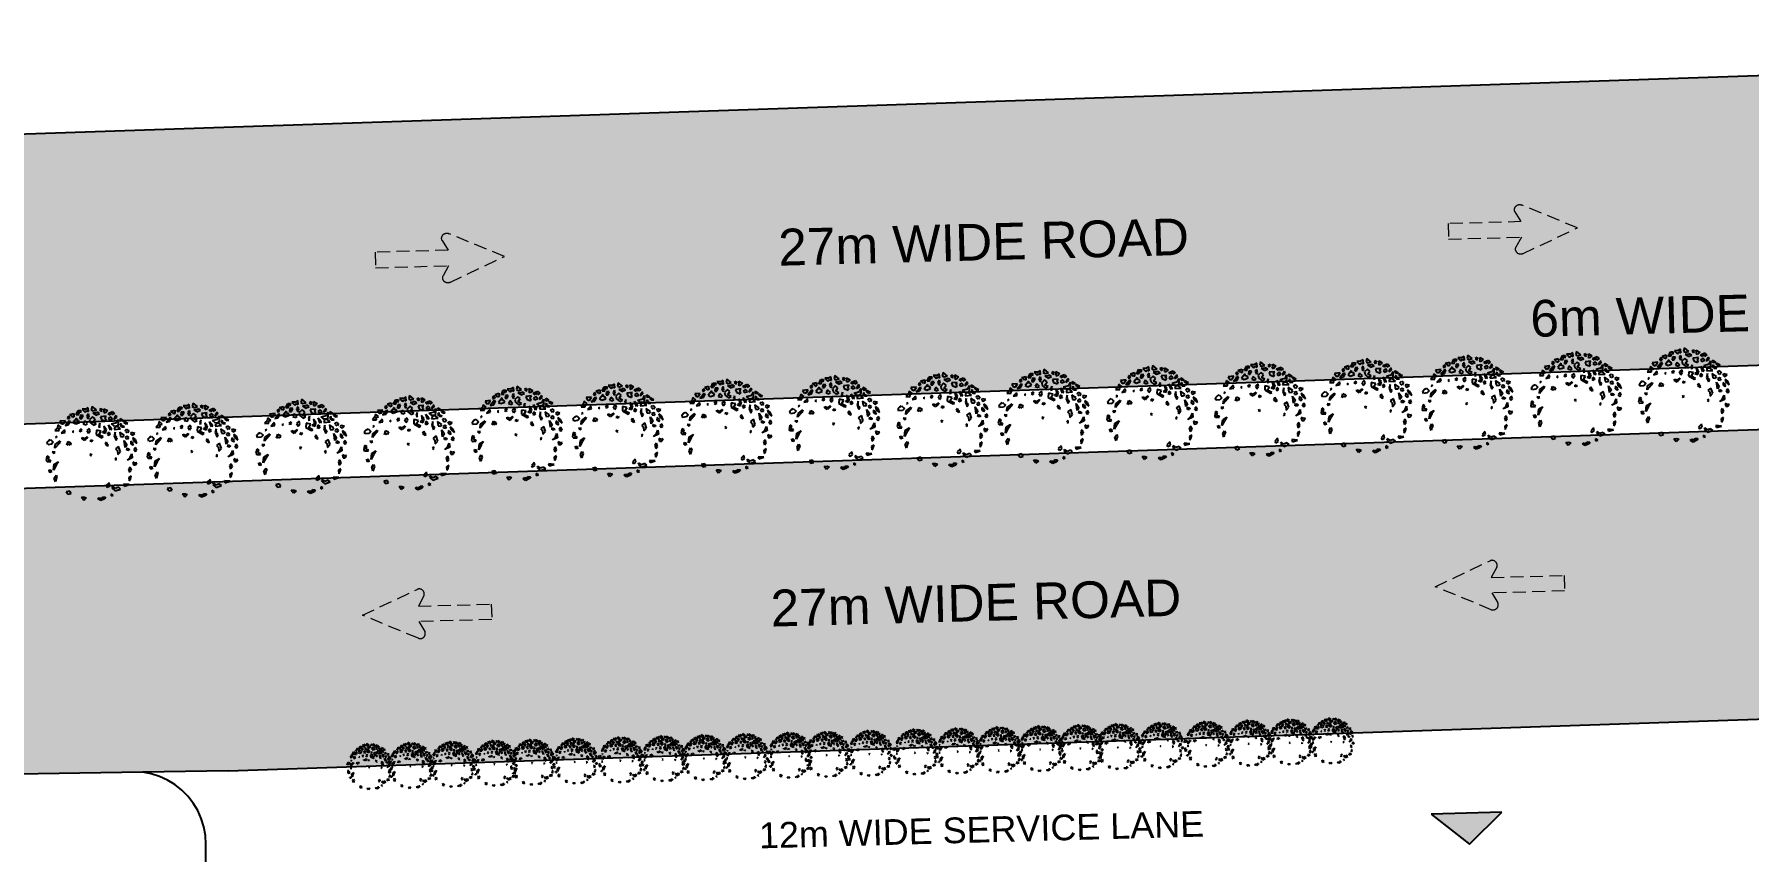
# Model space of a CAD drawing. Header units: inches. Extents: x 625 to 2719, y 1 to 1360.
# Drawn here: x 804.1 to 963.9, y 732.8 to 809.1 of the extents above; entities that cross this region are included whole.
import ezdxf

# ---------------------------------------------------------------- set-up
doc = ezdxf.new("R2010")
doc.units = ezdxf.units.IN
doc.header["$MEASUREMENT"] = 0
doc.linetypes.add('HIDDEN2', pattern=[0.1875, 0.125, -0.0625])
doc.layers.add('CAY', color=94, linetype='Continuous')
doc.layers.add('DIENHOA', color=3, linetype='Continuous')
doc.layers.add('Transito', color=50, linetype='HIDDEN2', lineweight=15)
doc.styles.get("Standard").update_dxf_attribs({"font": 'arial.ttf'})

# ---------------------------------------------------------------- blocks, each defined once
blk = doc.blocks.new('Cay01-mb')
at = {"layer": 'DIENHOA'}
for p, q in [((-789, 1112), (-964, 1099)), ((-964, 1099), (-910, 1006)), ((-846, 1025), (-789, 1112)), ((-706, 1088), (-739, 1025)), ((-705, 1242), (-724, 1177)), ((-724, 1177), (-663, 1176)), ((-640, 1093), (-706, 1088)), ((-649, 1221), (-705, 1242)), ((-693, 979), (-640, 1093)), ((-663, 1176), (-649, 1221)), ((-645, 1301), (-522, 1333)), ((-578, 1246), (-645, 1301)), ((-567, 1211), (-578, 1246)), ((-522, 1226), (-567, 1211)), ((-430, 1181), (-547, 1048)), ((-522, 1333), (-522, 1226)), ((-449, 1284), (-386, 1423)), ((-369, 1287), (-449, 1284)), ((-427, 1107), (-430, 1181)), ((-375, 1114), (-427, 1107)), ((-386, 1423), (-298, 1419)), ((-366, 1367), (-386, 1316)), ((-386, 1316), (-369, 1287)), ((-347, 1050), (-375, 1114)), ((-322, 1335), (-366, 1367)), ((-319, 1261), (-334, 1169)), ((-334, 1169), (-274, 1168)), ((-298, 1419), (-322, 1335)), ((-231, 1257), (-319, 1261)), ((-274, 1168), (-231, 1257)), ((-140, 1458), (-258, 1458)), ((-258, 1458), (-165, 1361)), ((-182, 1091), (-232, 1004)), ((-97, 1004), (-182, 1091)), ((-165, 1361), (-123, 1415)), ((-64, 1501), (-140, 1458)), ((-123, 1415), (-55, 1382)), ((-64, 1307), (-114, 1242)), ((-114, 1242), (-81, 1155)), ((-81, 1155), (-47, 1199)), ((-55, 1382), (-64, 1501)), ((-47, 1199), (-64, 1307)), ((63, 1209), (-30, 1123)), ((-30, 1123), (-13, 1037)), ((57, 1540), (29, 1436)), ((29, 1436), (88, 1404)), ((189, 1426), (57, 1540)), ((139, 1145), (63, 1209)), ((164, 1328), (71, 1328)), ((71, 1328), (164, 1263)), ((71, 1047), (139, 1145)), ((88, 1404), (189, 1426)), ((231, 1350), (164, 1328)), ((164, 1263), (282, 1307)), ((282, 1307), (231, 1350)), ((341, 1458), (282, 1426)), ((282, 1426), (324, 1382)), ((493, 1220), (316, 1209)), ((316, 1209), (341, 1123)), ((324, 1382), (366, 1404)), ((366, 1404), (341, 1458)), ((341, 1123), (459, 1069)), ((417, 1339), (434, 1371)), ((459, 1317), (417, 1339)), ((425, 1458), (535, 1393)), ((434, 1371), (425, 1458)), ((442, 1166), (493, 1220)), ((484, 1134), (442, 1166)), ((535, 1393), (459, 1317)), ((459, 1069), (484, 1134)), ((552, 1307), (695, 1361)), ((611, 1253), (552, 1307)), ((627, 1199), (552, 1145)), ((552, 1145), (594, 1101)), ((594, 1101), (686, 1134)), ((619, 1285), (611, 1253)), ((670, 1307), (619, 1285)), ((686, 1134), (627, 1199)), ((678, 1253), (670, 1307)), ((754, 1296), (678, 1253)), ((695, 1361), (754, 1296)), ((762, 1188), (728, 1112)), ((728, 1112), (821, 1166)), ((804, 1231), (762, 1188)), ((821, 1166), (804, 1231)), ((821, 1015), (872, 1112)), ((872, 1112), (846, 907)), ((939, 1134), (914, 1091)), ((914, 1091), (948, 1058)), ((1032, 1069), (939, 1134)), ((-1328, 507), (-1269, 539)), ((-1269, 539), (-1185, 453)), ((-1045, 902), (-1128, 819)), ((-1128, 819), (-994, 815)), ((-1075, 637), (-1117, 604)), ((-1117, 604), (-1084, 594)), ((-1084, 594), (-1075, 637)), ((-1022, 986), (-1045, 902)), ((-932, 908), (-1022, 986)), ((-1002, 883), (-932, 908)), ((-994, 815), (-1002, 883)), ((-822, 831), (-932, 723)), ((-932, 723), (-805, 745)), ((-910, 1006), (-846, 1025)), ((-805, 745), (-822, 831)), ((-739, 1025), (-804, 959)), ((-804, 959), (-693, 979)), ((-544, 756), (-569, 788)), ((-569, 788), (-569, 734)), ((-569, 734), (-544, 756)), ((-547, 1048), (-468, 1005)), ((-468, 1005), (-347, 1050)), ((-308, 842), (-367, 788)), ((-367, 788), (-342, 766)), ((-342, 766), (-283, 788)), ((-283, 788), (-308, 842)), ((-283, 572), (-199, 539)), ((-283, 529), (-283, 572)), ((-232, 1004), (-140, 972)), ((-199, 539), (-106, 594)), ((-140, 539), (-199, 475)), ((-140, 972), (-97, 1004)), ((-106, 594), (-140, 539)), ((-47, 853), (-123, 788)), ((-123, 788), (-81, 702)), ((-81, 702), (-22, 777)), ((-22, 777), (-47, 853)), ((-13, 1037), (88, 950)), ((172, 993), (71, 1047)), ((88, 950), (172, 993)), ((172, 788), (164, 658)), ((164, 658), (341, 550)), ((316, 756), (172, 788)), ((240, 648), (316, 756)), ((383, 572), (240, 648)), ((282, 1004), (248, 928)), ((248, 928), (273, 864)), ((273, 864), (282, 928)), ((282, 928), (282, 1004)), ((341, 550), (383, 572)), ((434, 766), (366, 723)), ((366, 723), (459, 691)), ((493, 810), (408, 907)), ((408, 907), (434, 766)), ((459, 691), (493, 810)), ((552, 723), (518, 648)), ((518, 648), (568, 626)), ((552, 950), (644, 831)), ((611, 777), (552, 950)), ((611, 669), (552, 723)), ((568, 626), (611, 669)), ((644, 831), (611, 777)), ((653, 972), (821, 1015)), ((745, 896), (653, 972)), ((754, 874), (728, 799)), ((728, 799), (931, 810)), ((762, 712), (728, 594)), ((728, 594), (779, 453)), ((846, 907), (745, 896)), ((846, 885), (754, 874)), ((762, 572), (762, 712)), ((821, 529), (762, 572)), ((931, 810), (846, 885)), ((1040, 615), (905, 712)), ((905, 712), (922, 572)), ((956, 983), (914, 918)), ((914, 918), (973, 874)), ((922, 572), (998, 561)), ((948, 1058), (1032, 1069)), ((973, 907), (956, 983)), ((1057, 874), (973, 907)), ((973, 874), (1057, 874)), ((998, 561), (1040, 615)), ((1040, 1037), (1032, 1004)), ((1032, 1004), (1091, 961)), ((1158, 972), (1040, 1037)), ((1082, 766), (1116, 799)), ((1091, 723), (1082, 766)), ((1133, 572), (1082, 550)), ((1082, 550), (1091, 507)), ((1091, 961), (1158, 972)), ((1141, 680), (1091, 723)), ((1116, 799), (1184, 756)), ((1184, 539), (1133, 572)), ((1184, 756), (1141, 680)), ((1158, 496), (1184, 539)), ((1268, 691), (1234, 648)), ((1234, 648), (1285, 604)), ((1369, 658), (1268, 691)), ((1285, 604), (1369, 658)), ((-1395, 21), (-1421, -120)), ((-1328, -12), (-1395, 21)), ((-1379, 453), (-1328, 507)), ((-1362, 377), (-1379, 453)), ((-1244, 388), (-1362, 377)), ((-1185, 453), (-1244, 388)), ((-1134, 140), (-1227, 151)), ((-1227, 151), (-1185, 107)), ((-1185, 107), (-1134, 140)), ((-1008, 410), (-1143, 259)), ((-1143, 259), (-1126, 377)), ((-1126, 377), (-974, 485)), ((-974, 485), (-1008, 410)), ((-763, 345), (-721, 464)), ((-704, 377), (-763, 345)), ((-721, 464), (-637, 421)), ((-662, 345), (-704, 377)), ((-637, 421), (-662, 345)), ((-199, 475), (-283, 529)), ((-13, 42), (-55, 21)), ((-55, 21), (-30, -1)), ((-30, -1), (4, 10)), ((-13, 485), (21, 496)), ((-13, 431), (-13, 485)), ((46, 453), (-13, 431)), ((4, 10), (-13, 42)), ((21, 496), (46, 453)), ((476, 410), (434, 345)), ((434, 345), (493, 291)), ((501, 356), (476, 410)), ((493, 291), (543, 313)), ((543, 313), (501, 356)), ((855, 259), (754, 194)), ((754, 194), (813, 129)), ((779, 453), (821, 529)), ((813, 129), (821, 10)), ((821, 10), (905, 96)), ((905, 96), (855, 259)), ((1049, 313), (1032, 442)), ((1032, 442), (1116, 313)), ((1057, 226), (1049, 313)), ((1116, 313), (1057, 226)), ((1091, 507), (1158, 496)), ((1108, 140), (1116, 205)), ((1175, 129), (1108, 140)), ((1116, 205), (1184, 172)), ((1184, 172), (1175, 129)), ((1209, -87), (1259, 21)), ((1243, 421), (1234, 334)), ((1234, 334), (1293, 291)), ((1327, 345), (1243, 421)), ((1259, 21), (1268, -109)), ((1293, 291), (1327, 345)), ((1386, 464), (1302, 529)), ((1302, 529), (1327, 431)), ((1327, 431), (1428, 345)), ((1386, 215), (1327, 161)), ((1327, 161), (1377, 96)), ((1377, 96), (1420, 129)), ((1428, 345), (1386, 464)), ((1420, 129), (1386, 215)), ((-1421, -120), (-1395, -152)), ((-1395, -152), (-1277, -152)), ((-1362, -98), (-1328, -12)), ((-1294, -120), (-1362, -98)), ((-1328, -487), (-1336, -411)), ((-1336, -411), (-1286, -422)), ((-1277, -498), (-1328, -487)), ((-1277, -152), (-1294, -120)), ((-1286, -422), (-1277, -498)), ((-1202, -422), (-1176, -238)), ((-1117, -271), (-1202, -422)), ((-1176, -238), (-1041, -163)), ((-1041, -163), (-1117, -271)), ((771, -87), (728, -130)), ((728, -130), (762, -163)), ((762, -163), (771, -87)), ((1116, -174), (1209, -87)), ((1268, -109), (1116, -174)), ((1200, -390), (1150, -444)), ((1150, -444), (1175, -552)), ((1175, -552), (1234, -487)), ((1234, -487), (1200, -390)), ((1352, -271), (1285, -238)), ((1285, -238), (1302, -325)), ((1302, -325), (1369, -325)), ((1411, -260), (1352, -271)), ((1369, -325), (1411, -260)), ((-1185, -671), (-1126, -584)), ((-1151, -790), (-1185, -671)), ((-1126, -703), (-1151, -790)), ((-1126, -584), (-1100, -660)), ((-1100, -660), (-1126, -703)), ((526, -865), (434, -952)), ((434, -952), (467, -1006)), ((467, -1006), (543, -962)), ((543, -962), (526, -865)), ((627, -995), (611, -1027)), ((611, -1027), (712, -1124)), ((712, -1049), (627, -995)), ((821, -1016), (712, -1049)), ((712, -1124), (880, -1070)), ((880, -1070), (821, -1016)), ((1150, -941), (973, -919)), ((973, -919), (990, -984)), ((990, -984), (1150, -941)), ((1226, -671), (1150, -714)), ((1150, -714), (1158, -822)), ((1158, -822), (1200, -757)), ((1200, -757), (1226, -671)), ((-713, -1092), (-822, -1114)), ((-822, -1114), (-763, -1189)), ((-763, -1189), (-671, -1168)), ((-671, -1168), (-713, -1092)), ((-283, -1395), (-350, -1297)), ((-350, -1297), (-258, -1297)), ((-199, -1319), (-283, -1395)), ((-258, -1297), (-199, -1319)), ((164, -1362), (214, -1330)), ((248, -1416), (164, -1362)), ((214, -1330), (231, -1341)), ((231, -1341), (316, -1341)), ((366, -1362), (248, -1416)), ((316, -1341), (316, -1297)), ((316, -1297), (400, -1308)), ((400, -1308), (366, -1362)), ((577, -1211), (577, -1276)), ((644, -1254), (577, -1211)), ((577, -1276), (644, -1254))]:
    blk.add_line(p, q, dxfattribs=at)
blk = doc.blocks.new('flecha')
blk.add_hatch(color=0).paths.add_polyline_path([(-0.237, -0.536, 0.664581), (-0.172, -0.6), (-0.075, -0.544), (-0.075, -1.25), (0.075, -1.25), (0.075, -0.544), (0.172, -0.6, 0.664581), (0.237, -0.536), (0, 0)])
at = {"color": 0}
blk.add_lwpolyline([(-0.075, -0.544), (-0.172, -0.6, -0.664581), (-0.237, -0.536), (0, 0), (0.237, -0.536, -0.664581), (0.172, -0.6), (0.075, -0.544), (0.075, -1.25), (-0.075, -1.25)], format="xyb", close=True, dxfattribs=at)
blk = doc.blocks.new('GRFV')
h = blk.add_hatch(color=1)
h.dxf.hatch_style = 1
h.paths.add_polyline_path([(5019.36, 735.87), (5022.86, 732.97), (5025.95, 735.87)])
for p, q in [((5019.36, 735.87), (5022.86, 732.97)), ((5025.95, 735.87), (5019.36, 735.87)), ((5022.86, 732.97), (5025.95, 735.87))]:
    blk.add_line(p, q)
blk = doc.blocks.new('CSDCS')
at = {"true_color": 0x939598, "transparency": 33554549}
h = blk.add_hatch(color=252, dxfattribs=at)
h.dxf.hatch_style = 1
h.paths.add_polyline_path([(368.21, 223.21), (368.21, 250.21), (14.41, 247.68), (14.41, 220.68)])
h = blk.add_hatch(color=252, dxfattribs=at)
h.dxf.hatch_style = 1
h.paths.add_polyline_path([(14.41, 214.68), (14.41, 189.5), (102.68, 188.46), (110.65, 188.37), (281.69, 189.59), (283.32, 189.6), (283.32, 189.56), (293.73, 189.41), (368.21, 187.42), (368.21, 217.21)])
for p, q in [((14.41, 247.68), (368.21, 250.21)), ((14.41, 220.68), (368.21, 223.21)), ((14.41, 214.68), (368.21, 217.21)), ((102.68, 188.46), (14.41, 189.5)), ((110.65, 188.37), (281.69, 189.59)), ((110.65, 188.37), (102.68, 188.46)), ((103.47, 188.29), (102.68, 188.46)), ((104.24, 188.02), (103.47, 188.29)), ((104.97, 187.66), (104.24, 188.02)), ((105.65, 187.22), (104.97, 187.66)), ((106.27, 186.7), (105.65, 187.22)), ((106.83, 186.11), (106.27, 186.7)), ((107.31, 185.45), (106.83, 186.11)), ((107.71, 184.75), (107.31, 185.45)), ((108.02, 184), (107.71, 184.75)), ((108.24, 183.21), (108.02, 184)), ((108.37, 182.41), (108.24, 183.21)), ((108.39, 181.6), (108.37, 182.41)), ((108.21, 174.84), (108.39, 181.6))]:
    blk.add_line(p, q)
blk.add_blockref('GRFV', (-4796.7, -554.51))
at = {"layer": 'CAY', "xscale": 0.002978545028268138, "yscale": 0.002978545028268138, "zscale": 0.002978545028268138}
for p in [(187.52, 219.19), (197.65, 219.27), (207.71, 219.34), (217.63, 219.39), (227.05, 219.46), (237.19, 219.53), (247.25, 219.6), (98.7, 218.1), (108.12, 218.16), (118.26, 218.24), (128.32, 218.31), (138.38, 218.93), (147.8, 219), (157.94, 219.07), (168, 219.14), (178.1, 219.13)]:
    blk.add_blockref('Cay01-mb', p, dxfattribs=at)
at = {"layer": 'CAY', "xscale": 0.001459487063851387, "yscale": 0.001459487063851387, "zscale": 0.001459487063851387, "rotation": 7.242189811601341}
for p in [(123.84, 188.33), (127.67, 188.33), (131.54, 188.33), (135.52, 188.33), (139.02, 188.33), (143, 188.33), (147.26, 188.33), (151.22, 188.33), (155.05, 188.33), (158.92, 188.33), (163.01, 188.33), (166.51, 188.33), (170.49, 188.33), (174.75, 188.33), (178.72, 188.33), (182.54, 188.33), (186.42, 188.33), (190.16, 188.33), (193.66, 188.33), (197.64, 188.33), (201.9, 188.33), (205.87, 188.33), (209.69, 188.33), (213.56, 188.33)]:
    blk.add_blockref('Cay01-mb', p, dxfattribs=at)
at = {"layer": 'Transito', "yscale": 9.630864016144187, "zscale": 9.630864016144187}
for p, xscale, rotation in [((137.68, 235.63), -9.630864016144187, 270), ((237.74, 235.63), -9.630864016144187, 270), ((123.55, 202.54), 9.630864016144187, 90.00000000000001), ((223.61, 202.54), 9.630864016144187, 90.00000000000001)]:
    blk.add_blockref('flecha', p, dxfattribs=dict(at, xscale=xscale, rotation=rotation))
at = {"attachment_point": 7}
for s, insert, char_height in [('\\pi81.052;27m WIDE ROAD', (82.17, 234.04), 3.4261), ('\\pi79.513;6m WIDE DIVIDER', (153.62, 225.53), 3.4261), ('\\pi81.052;27m WIDE ROAD', (80.56, 200.42), 3.4261), ('\\pi79.515,t158.66,163.45;12m WIDE SERVICE LANE', (80.44, 179.79), 2.3983)]:
    blk.add_mtext_dynamic_manual_height_columns(s, width=200.0039, gutter_width=1, heights=[0], dxfattribs=dict(at, insert=insert, char_height=char_height))

msp = doc.modelspace()

# ---------------------------------------------------------------- block references
at = {"rotation": 1.527748834508687}
msp.add_blockref('CSDCS', (716.55835, 549.12592), dxfattribs=at)

doc.saveas('drawing.dxf')
